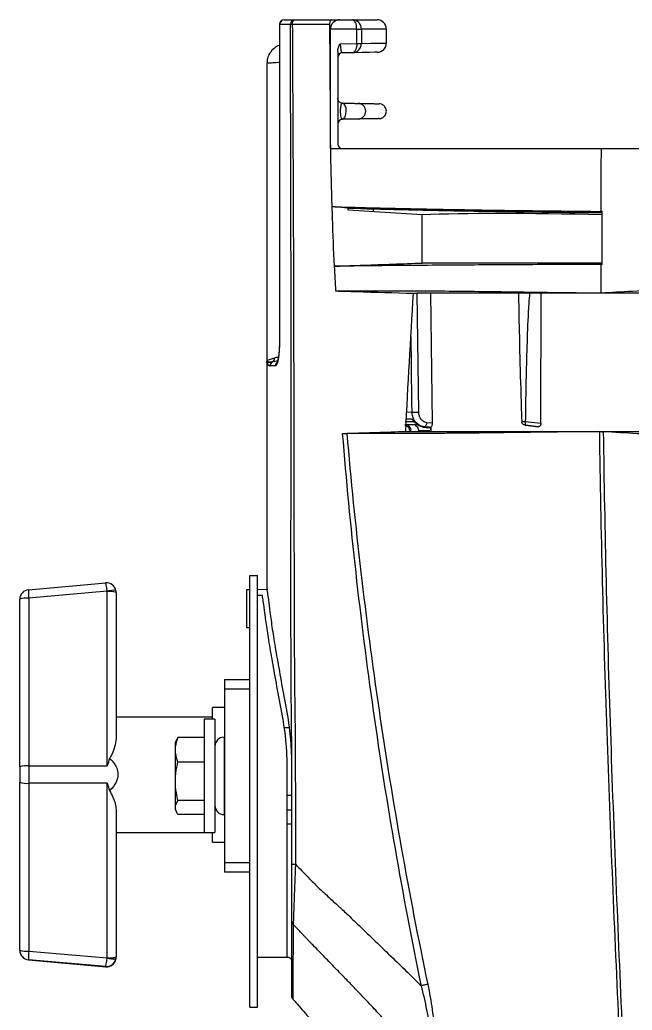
# Model space of a CAD drawing. Extents: x 9.3 to 87, y 1.1 to 68.8.
# Drawn here: x 32.32 to 36.29, y 6.65 to 13.08 of the extents above; entities that cross this region are included whole.
import ezdxf

# ---------------------------------------------------------------- set-up
doc = ezdxf.new("R2010")
doc.units = 0
doc.header["$MEASUREMENT"] = 0
doc.layers.add('OBJECT', color=7, linetype='CONTINUOUS')

msp = doc.modelspace()

# ---------------------------------------------------------------- linework, layer by layer
at = {"layer": 'OBJECT'}
for p, q in [((34.0049, 13.0515), (34.0039, 13.0395)), ((34.0049, 13.0515), (34.0051, 13.049)), ((34.1045, 13.079), (34.3445, 13.079)), ((34.3445, 13.079), (34.3943, 13.079)), ((34.3943, 13.079), (34.4773, 13.079)), ((34.4773, 13.079), (34.6375, 13.079)), ((34.0038, 13.037), (34.0037, 10.989)), ((34.0041, 13.037), (34.0038, 13.037)), ((34.0039, 13.0395), (34.0041, 13.037)), ((34.3343, 12.243), (34.3343, 13.0194)), ((34.3343, 12.243), (34.3343, 13.019)), ((34.5055, 13.019), (34.3343, 13.019)), ((34.5055, 12.9256), (34.5055, 13.019)), ((34.5055, 13.019), (34.5361, 13.019)), ((34.5361, 13.019), (34.5361, 12.9256)), ((34.6975, 13.019), (34.5361, 13.019)), ((34.6975, 12.9284), (34.6975, 13.019)), ((34.3984, 12.9238), (34.5055, 12.9256)), ((34.5055, 12.9256), (34.5361, 12.9256)), ((34.3825, 12.8728), (34.3825, 12.273)), ((34.4784, 12.8656), (34.412, 12.8645)), ((33.9225, 12.7965), (33.9225, 10.8655)), ((36.0904, 12.243), (36.4106, 12.243)), ((34.9306, 11.813), (34.4494, 11.8438)), ((34.6125, 11.8524), (34.6125, 11.8333)), ((34.3466, 11.7923), (34.3466, 11.7937)), ((34.9306, 11.501), (34.9306, 11.813)), ((34.3598, 11.4801), (34.3581, 11.48)), ((36.0985, 11.501), (34.9306, 11.501)), ((36.0985, 11.4916), (36.0883, 11.492)), ((34.8948, 11.3044), (34.9057, 10.534)), ((34.9832, 11.3072), (34.9948, 10.4633)), ((35.5541, 11.3044), (35.5601, 11.039)), ((35.7006, 10.4613), (35.7015, 11.3072)), ((34.8279, 10.4898), (34.8583, 10.4892)), ((34.8305, 10.5348), (34.8647, 10.534)), ((34.8206, 10.4731), (34.8854, 10.4731)), ((34.826, 10.4538), (34.8649, 10.4538)), ((34.8649, 10.4538), (34.906, 10.4538)), ((34.9052, 10.4138), (34.9795, 10.4138)), ((34.9334, 10.4359), (34.9776, 10.4318)), ((34.9335, 10.4359), (34.9334, 10.4359)), ((34.9335, 10.4359), (34.9777, 10.4318)), ((34.9842, 10.4339), (34.9436, 10.4379)), ((34.9605, 10.4667), (34.9948, 10.4633)), ((34.9777, 10.4318), (34.9776, 10.4318)), ((34.9783, 10.4317), (34.9777, 10.4318)), ((35.5754, 10.4728), (35.5754, 10.4713)), ((35.598, 10.4497), (35.6799, 10.4391)), ((35.6008, 10.4494), (35.6005, 10.4494)), ((35.6005, 10.4494), (35.6815, 10.439)), ((35.6844, 10.439), (35.6008, 10.4494)), ((35.6013, 10.472), (35.6013, 10.4737)), ((35.6013, 10.4737), (35.7006, 10.4613)), ((35.6815, 10.439), (35.68, 10.4393)), ((33.8125, 6.673), (33.8125, 9.473)), ((33.8125, 9.473), (33.8605, 9.473)), ((33.8605, 6.673), (33.8605, 9.473)), ((32.3766, 9.3813), (32.8766, 9.4252)), ((33.9276, 9.3824), (33.8605, 9.3812)), ((32.3195, 8.2311), (32.3195, 9.319)), ((32.8855, 9.371), (32.3777, 9.3264)), ((32.3777, 9.3264), (32.3777, 8.2385)), ((32.8857, 8.2387), (32.8857, 9.3695)), ((32.9445, 9.363), (32.9445, 8.4181)), ((33.8125, 9.3803), (33.7905, 9.38)), ((33.7905, 9.38), (33.7905, 9.136)), ((33.8932, 9.3446), (33.8605, 9.3447)), ((33.7905, 9.136), (33.8125, 9.1356)), ((33.6475, 8.798), (33.8125, 8.798)), ((33.6475, 8.798), (33.6475, 8.7355)), ((33.8125, 8.7355), (33.6475, 8.7355)), ((33.6475, 8.7355), (33.6475, 7.6105)), ((33.6475, 8.6177), (33.5695, 8.6177)), ((33.5695, 8.5405), (33.5695, 8.6177)), ((33.5695, 8.5552), (32.9445, 8.5552)), ((33.5855, 8.5405), (33.5155, 8.5405)), ((33.5155, 8.5405), (33.5155, 7.8055)), ((33.5855, 8.5405), (33.5855, 7.8055)), ((34.0668, 8.4845), (34.034, 8.4851)), ((33.3451, 8.4223), (33.3381, 8.4069)), ((33.5155, 8.4223), (33.3451, 8.4223)), ((33.6475, 8.4242), (33.6445, 8.4242)), ((33.6445, 8.4242), (33.6445, 7.9217)), ((33.3367, 8.4075), (33.3275, 8.3879)), ((33.3275, 8.3879), (33.3275, 7.958)), ((32.3195, 8.2311), (32.3195, 8.1323)), ((32.3777, 8.2385), (32.8857, 8.2387)), ((33.5155, 8.2624), (33.3451, 8.2624)), ((32.3195, 7.043), (32.3195, 8.1323)), ((32.8857, 8.1257), (32.3777, 8.1255)), ((32.3777, 8.1255), (32.3777, 7.0362)), ((32.8857, 6.9935), (32.8857, 8.1257)), ((34.0541, 8.048), (34.0825, 8.048)), ((33.5155, 8.0131), (33.3451, 8.0131)), ((32.9445, 7.9454), (32.9445, 6.9994)), ((33.3275, 7.958), (33.3367, 7.9384)), ((33.5155, 7.9237), (33.3451, 7.9237)), ((33.6445, 7.9217), (33.6475, 7.9217)), ((34.0541, 7.9525), (34.0828, 7.953)), ((34.0541, 7.8612), (34.0855, 7.8617)), ((32.9445, 7.8052), (33.5695, 7.8052)), ((33.5155, 7.8055), (33.5855, 7.8055)), ((33.5695, 7.7427), (33.5695, 7.8052)), ((33.5695, 7.7427), (33.6475, 7.7427)), ((33.6475, 7.6105), (33.8125, 7.6105)), ((33.6475, 7.6105), (33.6475, 7.548)), ((33.8125, 7.548), (33.6475, 7.548)), ((32.3195, 7.0414), (32.3195, 7.043)), ((32.3777, 7.0362), (32.8855, 6.992)), ((32.8766, 6.9371), (32.3766, 6.9807)), ((32.3766, 6.9807), (32.3766, 6.9791)), ((32.3766, 6.9791), (32.8766, 6.9352)), ((32.9445, 6.9994), (32.9445, 6.9974)), ((33.8605, 6.998), (34.0538, 6.998)), ((32.8766, 6.9352), (32.8766, 6.9371)), ((33.8125, 6.673), (33.8605, 6.673))]:
    msp.add_line(p, q, dxfattribs=at)
at = {"layer": 'OBJECT', "flags": 128}
for points in [[(34.0875, 13.0493), (34.0878, 13.0551), (34.0888, 13.0607), (34.0904, 13.0658), (34.0925, 13.0703), (34.0951, 13.074), (34.098, 13.0767), (34.1012, 13.0784), (34.1045, 13.079)], [(34.329, 13.0486), (34.2796, 13.0487), (34.0875, 13.0493)], [(34.5055, 13.019), (34.5049, 13.0307), (34.5033, 13.0419), (34.5007, 13.0523), (34.4972, 13.0614), (34.493, 13.0688), (34.4881, 13.0744), (34.4828, 13.0778), (34.4773, 13.079)], [(34.5055, 12.9256), (34.5051, 12.914), (34.5037, 12.9028), (34.5012, 12.8924), (34.4979, 12.8834), (34.4937, 12.8759), (34.489, 12.8703), (34.4838, 12.8669), (34.4784, 12.8656)], [(34.5361, 12.9256), (34.5997, 12.9267), (34.6476, 12.9276), (34.6795, 12.9281), (34.6955, 12.9284), (34.6975, 12.9284)], [(34.6386, 12.8684), (34.6366, 12.8684), (34.6207, 12.8681), (34.589, 12.8676), (34.5415, 12.8667), (34.4784, 12.8656)], [(34.4114, 12.5385), (34.4207, 12.5345), (34.4284, 12.5234), (34.4336, 12.5069), (34.4353, 12.4873), (34.4335, 12.4675), (34.4283, 12.4504), (34.4205, 12.4385), (34.4113, 12.4335)], [(34.449, 11.8571), (34.4469, 11.8573), (34.3441, 11.8667)], [(34.0041, 10.989), (34.0038, 10.989), (34.0038, 10.989)], [(34.8647, 10.534), (34.8639, 10.5939), (34.8605, 10.8336), (34.8579, 11.0227)], [(34.8177, 10.4538), (34.8184, 10.4536), (34.819, 10.453), (34.8196, 10.452), (34.8201, 10.4506), (34.8206, 10.4489), (34.8208, 10.4471), (34.821, 10.445), (34.821, 10.443)], [(34.8557, 10.4138), (34.8559, 10.4137), (34.8557, 10.4135), (34.8553, 10.4134), (34.8545, 10.4133), (34.8535, 10.4132), (34.8523, 10.4131), (34.8508, 10.413), (34.8492, 10.413)], [(34.8826, 10.4662), (34.8829, 10.4661), (34.8834, 10.4661)], [(34.9605, 10.4667), (34.9597, 10.461), (34.9584, 10.4555), (34.9566, 10.4505), (34.9545, 10.4461), (34.952, 10.4426), (34.9493, 10.4399), (34.9464, 10.4384), (34.9436, 10.4379)], [(34.9842, 10.4343), (34.985, 10.4233), (34.9862, 10.4079)], [(34.9853, 10.4353), (34.9868, 10.4154), (34.9873, 10.4079)], [(34.4139, 10.3951), (34.431, 10.3956), (34.4459, 10.3961)]]:
    msp.add_lwpolyline(points, dxfattribs=at)
at = {"layer": 'OBJECT'}
for centre, radius, start, end in [((34.0348, 13.049), 0.03, 90, 175.22153), ((34.035, 13.0491), 0.0298, 90.29875, 180.29704), ((34.1048, 13.0492), 0.0297, 90.55643, 180.54658), ((34.0889, 12.7605), 0.2888, 90.27581, 92.74231), ((34.4767, 13.0196), 0.0594, 359.42173, 89.41031), ((34.6375, 13.019), 0.06, 0, 90), ((34.0338, 13.037), 0.03, 175.25123, 180.00132), ((34.2743, 13.019), 0.06, 0, 0.3796), ((34.4767, 12.925), 0.0594, 271.5764, 0.61194), ((34.6375, 12.9284), 0.06, 271, 1.07594), ((34.4125, 12.8345), 0.03, 91, 180), ((34.5132, 12.486), 0.0507, 271.7308, 88.20289), ((34.4125, 12.4036), 0.03, 92.30248, 179.97075), ((34.4125, 12.4035), 0.03, 91.00001, 179.99987), ((34.4125, 12.273), 0.03, 180, 270), ((33.9431, 10.8854), 0.0297, 300.72681, 0.83539), ((33.9734, 10.834), 0.03, 120.2764, 179.9938), ((34.0085, 10.834), 0.0301, 129.60802, 180.01235), ((34.8852, 10.9851), 0.4516, 267.39951, 272.60049), ((34.9786, 10.4417), 0.01, 264.7143, 268.60644), ((32.382, 9.319), 0.0625, 94.99954, 179.9995), ((32.364, 9.2012), 0.1259, 83.79184, 110.70262), ((32.5946, 9.3582), 0.2192, 173.94515, 188.32585), ((32.9237, 9.2596), 0.1177, 80.4838, 108.93313), ((32.9009, 9.2379), 0.1324, 70.7766, 96.6029), ((33.6455, 8.3642), 0.06, 91, 180), ((32.364, 8.1133), 0.1259, 83.7918, 110.70272), ((32.364, 8.2622), 0.1373, 251.09808, 275.71146), ((33.6455, 7.9817), 0.06, 180, 269), ((32.364, 7.1729), 0.1373, 251.09818, 275.71135), ((32.382, 7.043), 0.0625, 180.0005, 265.00039), ((32.382, 7.0414), 0.0625, 180.0005, 265.00039), ((32.6009, 7.0041), 0.2256, 171.80485, 185.9516), ((32.9259, 7.1135), 0.128, 251.63483, 277.78305), ((32.9009, 7.1373), 0.1446, 263.94381, 287.53864), ((34.1138, 6.7399), 0.03, 179.99967, 190.04613)]:
    msp.add_arc(centre, radius, start, end, dxfattribs=at)
for centre, major_axis, ratio, start_param, end_param in [((34.3943, 13.019), (0.0424, 0.0424), 0.999956, 0.785387, 2.349558), ((34.4125, 12.9245), (0.0006, 0.06), 0.234538, 1.585488, 3.148091), ((38.1725, 11.5002), (3.68, -0.2402), 0.058259, 2.173321, 2.652465), ((38.1691, 10.122), (3.6146, -0.2985), 0.028889, 2.657189, 2.681949), ((38.1538, 10.1234), (3.6347, -0.3002), 0.028889, 2.65589, 2.656559), ((38.1743, 10.1215), (3.5736, -0.2951), 0.028889, 2.67637, 2.68043), ((38.1649, 10.124), (3.6002, -0.218), 0.063145, 2.334722, 2.33584), ((32.882, 9.3629), (0.0427, 0.0457), 0.999311, 5.671058, 7.122997), ((32.882, 9.3629), (-0.0054, 0.0623), 0.06761, 4.836701, 6.28864), ((32.8782, 9.3695), (0.00723, 0.00201), 0.999262, 6.011837, 6.217961), ((32.882, 9.363), (0.0607, 0.0147), 0.9999, 6.045196, 6.25132), ((32.382, 8.1793), (0, 0.5), 0.008776, 1.452198, 1.678535), ((32.882, 6.9994), (0.0055, 0.0623), 0.06666, 3.147047, 4.598987), ((32.882, 6.9994), (0.0465, 0.0418), 0.999308, 3.894099, 5.346038), ((32.882, 6.9975), (-0.0427, 0.0457), 0.999311, 2.301781, 3.75372), ((32.8782, 6.9935), (0.00209, 0.00721), 0.999287, 4.78844, 4.994564), ((32.882, 6.9994), (0.0201, 0.0592), 0.999925, 4.834488, 5.040612), ((32.882, 6.9974), (0.0607, -0.0147), 0.9999, 0.031866, 0.237989)]:
    msp.add_ellipse(centre, major_axis=major_axis, ratio=ratio, start_param=start_param, end_param=end_param, dxfattribs=at)
for points in [[(34.0051, 13.049), (34.0048, 13.045), (34.0045, 13.041), (34.0041, 13.037)], [(34.0751, 13.049), (34.0482, 13.049), (34.0249, 13.049), (34.0051, 13.049)], [(34.0348, 13.079), (34.0545, 13.079), (34.0778, 13.079), (34.1045, 13.079)], [(34.329, 13.0486), (34.3309, 12.78), (34.3326, 12.5115), (34.3343, 12.243)], [(34.0041, 13.037), (34.0041, 12.3543), (34.0045, 11.6717), (34.0041, 10.989)], [(34.3343, 12.243), (34.3368, 12.0931), (34.3411, 11.9434), (34.3466, 11.7937)], [(36.0904, 12.243), (36.0895, 12.1073), (36.0889, 11.9716), (36.0885, 11.8359)], [(34.3441, 11.8667), (34.3449, 11.8423), (34.3457, 11.818), (34.3466, 11.7937)], [(34.4494, 11.8438), (34.4493, 11.8482), (34.4491, 11.8527), (34.449, 11.8571)], [(36.0885, 11.8359), (36.0919, 11.8362), (36.0952, 11.8365), (36.0985, 11.8368)], [(36.0985, 11.4916), (36.0985, 11.6067), (36.0985, 11.7218), (36.0985, 11.8368)], [(34.3466, 11.7923), (34.3499, 11.6882), (34.3537, 11.5841), (34.3581, 11.48)], [(34.3598, 11.4801), (34.3623, 11.4266), (34.365, 11.3732), (34.3678, 11.3198)], [(36.0883, 11.492), (36.0884, 11.4304), (36.0886, 11.3689), (36.0888, 11.3073)], [(34.3678, 11.3198), (34.4122, 11.3184), (34.4565, 11.317), (34.5009, 11.3157)], [(34.5009, 11.3157), (34.6251, 11.3119), (34.7494, 11.3081), (34.8737, 11.3044)], [(34.8234, 10.4081), (34.8383, 10.707), (34.8551, 11.0058), (34.8737, 11.3044)], [(34.8737, 11.3044), (34.8814, 11.3044), (34.8893, 11.3044), (34.8972, 11.3044)], [(33.9946, 10.864), (33.9803, 10.864), (33.9682, 10.8623), (33.9582, 10.8599)], [(33.9784, 10.834), (33.9639, 10.834), (33.9522, 10.834), (33.9433, 10.834)], [(34.4139, 10.3951), (34.425, 10.3954), (34.4345, 10.3956), (34.4411, 10.3956)], [(34.4459, 10.3961), (34.5718, 10.4003), (34.6976, 10.4043), (34.8234, 10.4081)], [(34.8234, 10.4081), (34.8396, 10.408), (34.8562, 10.408), (34.8732, 10.4079)], [(36.5445, 10.3812), (36.398, 10.3893), (36.2515, 10.3976), (36.1049, 10.4063)], [(34.0838, 7.2266), (34.0838, 7.2201), (34.0873, 7.2137), (34.0933, 7.2093)]]:
    msp.add_open_spline(points, degree=3, dxfattribs=at)
for points, knots in [([(34.0838, 7.5998), (34.0838, 7.7134), (34.0839, 7.8269), (34.0839, 7.9972), (34.0839, 8.0539), (34.0838, 8.1675), (34.0839, 8.2242), (34.0837, 8.3945), (34.0823, 8.508), (34.0802, 8.7351), (34.0796, 8.8486), (34.0788, 9.0757), (34.0788, 9.1892), (34.0788, 9.4163), (34.0788, 9.5298), (34.0789, 9.8704), (34.079, 10.0974), (34.0792, 10.5515), (34.0793, 10.7786), (34.0793, 11.2327), (34.0791, 11.4598), (34.0784, 11.9138), (34.0778, 12.1409), (34.0764, 12.5949), (34.0758, 12.8219), (34.0751, 13.049)], [0, 0, 0, 0, 0.0625, 0.0625, 0.09375, 0.09375, 0.125, 0.125, 0.1875, 0.1875, 0.25, 0.25, 0.3125, 0.3125, 0.375, 0.375, 0.5, 0.5, 0.625, 0.625, 0.75, 0.75, 0.875, 0.875, 1, 1, 1, 1]), ([(34.0875, 13.0493), (34.0887, 12.8223), (34.0898, 12.5952), (34.0921, 12.1412), (34.0931, 11.9141), (34.0948, 11.46), (34.0954, 11.233), (34.0964, 10.7788), (34.0968, 10.5517), (34.0975, 10.0976), (34.0979, 9.8705), (34.0985, 9.5299), (34.0988, 9.4164), (34.0993, 9.1893), (34.0995, 9.0758), (34.101, 8.8487), (34.102, 8.7352), (34.1048, 8.5081), (34.1063, 8.3946), (34.107, 8.1675), (34.1071, 8.054), (34.1075, 7.8269), (34.1077, 7.7134), (34.1078, 7.5999)], [0, 0, 0, 0, 0.125, 0.125, 0.25, 0.25, 0.375, 0.375, 0.5, 0.5, 0.625, 0.625, 0.6875, 0.6875, 0.75, 0.75, 0.8125, 0.8125, 0.875, 0.875, 0.9375, 0.9375, 1, 1, 1, 1]), ([(34.3445, 13.079), (34.3424, 13.079), (34.3404, 13.0782), (34.3366, 13.0751), (34.3349, 13.0729), (34.3306, 13.0644), (34.329, 13.0565), (34.329, 13.0486)], [0, 0, 0, 0, 0.25, 0.25, 0.5, 0.5, 1, 1, 1, 1]), ([(34.3825, 12.8728), (34.3825, 12.882), (34.3841, 12.891), (34.3898, 12.9083), (34.3938, 12.9163), (34.3984, 12.9238)], [0, 0, 0, 0, 0.5, 0.5, 1, 1, 1, 1]), ([(34.0041, 12.9129), (34.0007, 12.9118), (33.9848, 12.9066), (33.9615, 12.8893), (33.9389, 12.8612), (33.9249, 12.8297), (33.9237, 12.8074), (33.9232, 12.7966)], [0, 0, 0, 0, 0.072194, 0.331122, 0.558392, 0.787018, 1, 1, 1, 1]), ([(34.0041, 12.8022), (33.9886, 12.8011), (33.9544, 12.7987), (33.9274, 12.7967), (33.9251, 12.7966), (33.924, 12.7965)], [0, 0, 0, 0, 0.309486, 0.684125, 1, 1, 1, 1]), ([(34.4119, 12.5384), (34.4042, 12.5386), (34.3965, 12.5419), (34.3857, 12.553), (34.3825, 12.5607), (34.3825, 12.5684)], [0, 0, 0, 0, 0.5, 0.5, 1, 1, 1, 1]), ([(34.4119, 12.5384), (34.4103, 12.5384), (34.4088, 12.5374), (34.4058, 12.5332), (34.4044, 12.53), (34.4024, 12.5235), (34.4018, 12.5211), (34.4007, 12.5156), (34.4002, 12.5126), (34.3994, 12.5061), (34.3991, 12.5025), (34.3986, 12.4952), (34.3985, 12.4914), (34.3984, 12.4836), (34.3985, 12.4797), (34.3989, 12.4723), (34.3992, 12.4686), (34.4003, 12.4585), (34.4013, 12.4526), (34.405, 12.4388), (34.4082, 12.4341), (34.4113, 12.4335)], [0, 0, 0, 0, 0.125, 0.125, 0.25, 0.25, 0.3125, 0.3125, 0.375, 0.375, 0.4375, 0.4375, 0.5, 0.5, 0.5625, 0.5625, 0.625, 0.625, 0.75, 0.75, 1, 1, 1, 1]), ([(34.4114, 12.5385), (34.4141, 12.5384), (34.4193, 12.5383), (34.427, 12.5382), (34.4344, 12.5381), (34.4415, 12.5379), (34.4484, 12.5378), (34.455, 12.5377), (34.4613, 12.5376), (34.4675, 12.5375), (34.4733, 12.5374), (34.4808, 12.5372), (34.4893, 12.5371), (34.4981, 12.5369), (34.5053, 12.5368), (34.511, 12.5367), (34.5136, 12.5367), (34.5148, 12.5366)], [0, 0, 0, 0, 0.050185, 0.100023, 0.149614, 0.199062, 0.248473, 0.29795, 0.347598, 0.397519, 0.447817, 0.498589, 0.600283, 0.700421, 0.799846, 0.89942, 1, 1, 1, 1]), ([(34.5148, 12.5366), (34.5187, 12.5366), (34.5264, 12.5364), (34.5374, 12.5363), (34.5475, 12.5361), (34.557, 12.5359), (34.5657, 12.5358), (34.5798, 12.5355), (34.5975, 12.5352), (34.6139, 12.5349), (34.6251, 12.5347), (34.6327, 12.5346), (34.639, 12.5345), (34.6439, 12.5344), (34.6473, 12.5343), (34.6496, 12.5343), (34.6499, 12.5343), (34.65, 12.5343)], [0, 0, 0, 0, 0.045157, 0.088912, 0.131266, 0.172222, 0.211781, 0.249947, 0.374926, 0.499933, 0.571396, 0.64283, 0.714247, 0.78566, 0.857081, 0.928524, 1, 1, 1, 1]), ([(34.65, 12.4376), (34.654, 12.438), (34.6631, 12.4388), (34.6775, 12.4455), (34.6885, 12.4564), (34.6949, 12.4689), (34.6977, 12.4801), (34.6976, 12.492), (34.6947, 12.5036), (34.6892, 12.5138), (34.68, 12.5242), (34.6666, 12.5325), (34.6551, 12.5337), (34.65, 12.5343)], [0, 0, 0, 0, 0.080493, 0.183, 0.310454, 0.383342, 0.460575, 0.540176, 0.619772, 0.696994, 0.769872, 0.89735, 1, 1, 1, 1]), ([(34.4113, 12.4335), (34.4113, 12.4335), (34.4113, 12.4335), (34.4113, 12.4335), (34.4115, 12.4335), (34.4118, 12.4335), (34.412, 12.4335), (34.412, 12.4335), (34.412, 12.4335), (34.412, 12.4335)], [-0.00000006, -0.00000006, -0.00000006, -0.00000006, 0, 0, 0, 0.00008830403, 0.00008830403, 0.00008830403, 0.00008836403, 0.00008836403, 0.00008836403, 0.00008836403]), ([(34.5148, 12.4353), (34.5142, 12.4353), (34.513, 12.4352), (34.5107, 12.4352), (34.508, 12.4351), (34.5049, 12.4351), (34.5015, 12.435), (34.4976, 12.435), (34.4934, 12.4349), (34.4887, 12.4348), (34.4837, 12.4347), (34.4766, 12.4346), (34.4672, 12.4344), (34.4549, 12.4342), (34.4415, 12.434), (34.4273, 12.4337), (34.4171, 12.4336), (34.412, 12.4335)], [0, 0, 0, 0, 0.051065, 0.101782, 0.15226, 0.202611, 0.252946, 0.303378, 0.354018, 0.404976, 0.456361, 0.508278, 0.608033, 0.7063, 0.803854, 0.90149, 1, 1, 1, 1]), ([(34.65, 12.4376), (34.65, 12.4376), (34.6499, 12.4376), (34.6492, 12.4376), (34.6482, 12.4376), (34.6467, 12.4376), (34.6449, 12.4375), (34.6427, 12.4375), (34.6401, 12.4375), (34.637, 12.4374), (34.6336, 12.4373), (34.6298, 12.4373), (34.6256, 12.4372), (34.6209, 12.4371), (34.6122, 12.437), (34.5975, 12.4367), (34.5748, 12.4363), (34.5473, 12.4358), (34.526, 12.4355), (34.5148, 12.4353)], [0, 0, 0, 0, 0.038484, 0.076959, 0.115425, 0.153885, 0.19234, 0.230793, 0.269246, 0.307701, 0.346159, 0.384623, 0.423094, 0.461574, 0.500066, 0.625046, 0.750054, 0.868724, 1, 1, 1, 1]), ([(34.3343, 12.243), (34.4462, 12.243), (34.5677, 12.243), (34.7643, 12.243), (34.832, 12.243), (34.9717, 12.243), (35.0436, 12.243), (35.1548, 12.243), (35.1923, 12.243), (35.2683, 12.243), (35.3067, 12.243), (35.4232, 12.243), (35.5026, 12.243), (35.7458, 12.243), (35.9147, 12.243), (36.0904, 12.243)], [0, 0, 0, 0, 0.25, 0.25, 0.375, 0.375, 0.5, 0.5, 0.5625, 0.5625, 0.625, 0.625, 0.75, 0.75, 1, 1, 1, 1]), ([(34.3441, 11.8667), (34.3994, 11.865), (34.4572, 11.8634), (34.5776, 11.8601), (34.6402, 11.8586), (34.8347, 11.854), (34.9735, 11.8512), (35.2672, 11.846), (35.422, 11.8436), (35.6647, 11.8404), (35.7474, 11.8394), (35.9156, 11.8376), (36.0013, 11.8367), (36.0885, 11.8359)], [0, 0, 0, 0, 0.125, 0.125, 0.25, 0.25, 0.5, 0.5, 0.75, 0.75, 0.875, 0.875, 1, 1, 1, 1]), ([(34.449, 11.8571), (34.5557, 11.8539), (34.6711, 11.8507), (34.9181, 11.8448), (35.0497, 11.8421), (35.327, 11.837), (35.4729, 11.8347), (35.701, 11.8317), (35.7786, 11.8307), (35.9364, 11.8289), (36.0168, 11.8281), (36.0985, 11.8274)], [0, 0, 0, 0, 0.25, 0.25, 0.5, 0.5, 0.75, 0.75, 0.875, 0.875, 1, 1, 1, 1]), ([(34.3581, 11.48), (34.3634, 11.4802), (34.3687, 11.4804), (34.374, 11.4806), (34.4324, 11.4827), (34.4908, 11.4848), (34.5492, 11.487), (34.6128, 11.4893), (34.6764, 11.4916), (34.7399, 11.4939), (34.8035, 11.4963), (34.8671, 11.4986), (34.9306, 11.501)], [0.01296288, 0.01296288, 0.01296288, 0.01296288, 0.01336678, 0.01336678, 0.01336678, 0.01782238, 0.01782238, 0.01782238, 0.02267014, 0.02267014, 0.02267014, 0.0275179, 0.0275179, 0.0275179, 0.0275179]), ([(36.0883, 11.492), (36.0017, 11.4917), (35.9166, 11.4913), (35.7496, 11.4906), (35.6677, 11.4902), (35.507, 11.4894), (35.4286, 11.489), (35.2754, 11.488), (35.2005, 11.4875), (35.0549, 11.4865), (34.9843, 11.486), (34.8472, 11.4849), (34.7808, 11.4843), (34.5882, 11.4826), (34.469, 11.4814), (34.3598, 11.4801)], [0, 0, 0, 0, 0.125, 0.125, 0.25, 0.25, 0.375, 0.375, 0.5, 0.5, 0.625, 0.625, 0.75, 0.75, 1, 1, 1, 1]), ([(34.3678, 11.3198), (34.4764, 11.3207), (34.5946, 11.3213), (34.7858, 11.3213), (34.852, 11.3211), (34.9887, 11.3203), (35.0592, 11.3198), (35.2043, 11.3183), (35.2788, 11.3174), (35.4316, 11.3154), (35.51, 11.3143), (35.7498, 11.3109), (35.916, 11.3087), (36.0888, 11.3073)], [0, 0, 0, 0, 0.25, 0.25, 0.375, 0.375, 0.5, 0.5, 0.625, 0.625, 0.75, 0.75, 1, 1, 1, 1]), ([(36.0888, 11.3073), (36.1573, 11.3114), (36.2259, 11.3154), (36.2944, 11.3193), (36.3825, 11.3243), (36.4706, 11.3293), (36.5587, 11.3342)], [0, 0, 0, 0, 0.01018856, 0.01018856, 0.01018856, 0.02327874, 0.02327874, 0.02327874, 0.02327874]), ([(36.7365, 11.3044), (36.642, 11.3044), (36.5491, 11.3044), (36.4124, 11.3044), (36.3672, 11.3044), (36.2777, 11.3044), (36.2334, 11.3044), (36.1023, 11.3044), (36.0172, 11.3044), (35.893, 11.3044), (35.8521, 11.3044), (35.7716, 11.3044), (35.7318, 11.3044), (35.6148, 11.3044), (35.5396, 11.3044), (35.4309, 11.3044), (35.3954, 11.3044), (35.3258, 11.3044), (35.2916, 11.3044), (35.1249, 11.3044), (35.0045, 11.3044), (34.8972, 11.3044)], [0, 0, 0, 0, 0.125, 0.125, 0.1875, 0.1875, 0.25, 0.25, 0.375, 0.375, 0.4375, 0.4375, 0.5, 0.5, 0.625, 0.625, 0.6875, 0.6875, 0.75, 0.75, 1, 1, 1, 1]), ([(35.6013, 10.4737), (35.6017, 10.5039), (35.6031, 10.6092), (35.6064, 10.7896), (35.6129, 11.0151), (35.6191, 11.1869), (35.6269, 11.2831), (35.6286, 11.3044)], [0, 0, 0, 0, 0.1088429, 0.3801773, 0.651516, 0.9228817, 1, 1, 1, 1]), ([(34.0041, 10.989), (34.0041, 10.9773), (34.0039, 10.966), (34.0032, 10.9493), (34.0029, 10.9438), (34.0022, 10.9332), (34.0019, 10.9281), (34.0006, 10.9132), (33.9996, 10.9039), (33.9974, 10.8872), (33.9962, 10.8797), (33.9937, 10.8664), (33.9923, 10.8606), (33.9896, 10.8508), (33.9882, 10.8468), (33.9854, 10.8403), (33.984, 10.838), (33.9812, 10.8348), (33.9798, 10.834), (33.9784, 10.834)], [0, 0, 0, 0, 0.125, 0.125, 0.1875, 0.1875, 0.25, 0.25, 0.375, 0.375, 0.5, 0.5, 0.625, 0.625, 0.75, 0.75, 0.875, 0.875, 1, 1, 1, 1]), ([(35.5607, 11.0387), (35.5607, 11.0289), (35.5615, 10.9112), (35.568, 10.7225), (35.5733, 10.5437), (35.5754, 10.4728)], [0, 0, 0, 0, 0.052177, 0.624298, 1, 1, 1, 1]), ([(34.0036, 10.9839), (34.0036, 10.9775), (34.0036, 10.9584), (34.0017, 10.9281), (33.9984, 10.8967), (33.9943, 10.8722), (33.9899, 10.857), (33.989, 10.8554), (33.9887, 10.8548)], [0, 0, 0, 0, 0.0914298, 0.2723221, 0.4578787, 0.6543777, 0.8629892, 1, 1, 1, 1]), ([(33.9433, 10.834), (33.9416, 10.8342), (33.9341, 10.835), (33.9259, 10.8451), (33.9213, 10.8632), (33.9225, 10.8598), (33.9226, 10.8596)], [0, 0, 0, 0, 0.131335, 0.551314, 0.971316, 1, 1, 1, 1]), ([(33.9225, 10.8655), (33.9225, 10.8653), (33.9226, 10.8645), (33.9224, 10.8636), (33.9223, 10.8629)], [0, 0, 0, 0, 0.195956, 1, 1, 1, 1]), ([(33.9582, 10.8599), (33.9558, 10.8594), (33.9435, 10.8569), (33.9277, 10.8578), (33.9223, 10.8631), (33.9224, 10.8629), (33.9224, 10.8629)], [0, 0, 0, 0, 0.103459, 0.535457, 0.988226, 1, 1, 1, 1]), ([(33.9224, 10.8629), (33.9224, 10.8629), (33.9224, 10.8629), (33.9245, 10.8599), (33.9326, 10.8561), (33.9472, 10.8583), (33.9489, 10.8586)], [0, 0, 0, 0, 0.029899, 0.204716, 0.904422, 1, 1, 1, 1]), ([(33.9226, 10.8655), (33.9226, 10.8655), (33.9225, 10.8655), (33.928, 10.8716), (33.9457, 10.8769), (33.9663, 10.8837), (33.9727, 10.8858)], [0, 0, 0, 0, 0.03291, 0.343515, 0.794031, 1, 1, 1, 1]), ([(33.9727, 10.8858), (33.9799, 10.8884), (33.9875, 10.8911), (33.9973, 10.8918), (33.9977, 10.8919)], [0, 0, 0, 0, 0.95992, 1, 1, 1, 1]), ([(33.9223, 10.8596), (33.9223, 10.8175), (33.9223, 10.6885), (33.9222, 10.4735), (33.9222, 10.2154), (33.9222, 9.9587), (33.922, 9.7013), (33.9226, 9.5088), (33.9226, 9.4017), (33.9226, 9.3813)], [0, 0, 0, 0, 0.085501, 0.261759, 0.436232, 0.609293, 0.78276, 0.95858, 1, 1, 1, 1]), ([(33.9226, 10.8596), (33.9231, 10.8578), (33.9242, 10.854), (33.9328, 10.835), (33.9408, 10.8342), (33.9433, 10.834)], [0, 0, 0, 0, 0.390963, 0.810988, 1, 1, 1, 1]), ([(34.8583, 10.4892), (34.8585, 10.4892), (34.8594, 10.4891), (34.8615, 10.4879), (34.8663, 10.4838), (34.8737, 10.4759), (34.8802, 10.4694), (34.8834, 10.4661)], [0, 0, 0, 0, 0.04024, 0.143407, 0.274469, 0.636428, 1, 1, 1, 1]), ([(34.9436, 10.4379), (34.9348, 10.4397), (34.9163, 10.4434), (34.8919, 10.4616), (34.8736, 10.4881), (34.8658, 10.514), (34.8649, 10.5296), (34.8647, 10.534)], [0, 0, 0, 0, 0.210226, 0.442825, 0.67546, 0.908111, 1, 1, 1, 1]), ([(34.9057, 10.534), (34.9065, 10.5261), (34.908, 10.5105), (34.9189, 10.4899), (34.9347, 10.4747), (34.9497, 10.4682), (34.9585, 10.467), (34.9605, 10.4667)], [0, 0, 0, 0, 0.232727, 0.465451, 0.698207, 0.930955, 1, 1, 1, 1]), ([(34.8177, 10.4538), (34.8221, 10.4534), (34.8308, 10.4525), (34.8423, 10.4455), (34.8509, 10.4352), (34.8552, 10.424), (34.8556, 10.4166), (34.8557, 10.4138)], [0, 0, 0, 0, 0.2163323, 0.4327949, 0.6499585, 0.8664846, 1, 1, 1, 1]), ([(34.8492, 10.413), (34.8489, 10.4163), (34.8484, 10.4231), (34.8436, 10.4321), (34.8364, 10.4389), (34.8284, 10.4425), (34.8231, 10.4428), (34.821, 10.443)], [0, 0, 0, 0, 0.213521, 0.426937, 0.642927, 0.861438, 1, 1, 1, 1]), ([(34.8649, 10.4538), (34.8685, 10.4536), (34.8765, 10.4529), (34.888, 10.4473), (34.8978, 10.4377), (34.9039, 10.426), (34.9048, 10.4177), (34.9052, 10.4138)], [0, 0, 0, 0, 0.171664, 0.385653, 0.600835, 0.816833, 1, 1, 1, 1]), ([(34.8834, 10.4661), (34.8922, 10.4589), (34.9055, 10.4479), (34.9265, 10.4403), (34.9372, 10.4387), (34.9424, 10.4379)], [0, 0, 0, 0, 0.5015267, 0.7597202, 1, 1, 1, 1]), ([(34.9424, 10.4379), (34.9484, 10.4373), (34.9589, 10.4363), (34.9697, 10.4353), (34.9744, 10.4348)], [0, 0, 0, 0, 0.560904, 1, 1, 1, 1]), ([(34.9843, 10.4343), (34.9843, 10.4343), (34.9841, 10.4345), (34.9848, 10.4349), (34.9853, 10.4353)], [0, 0, 0, 0, 0.241606, 1, 1, 1, 1]), ([(34.9948, 10.4633), (34.9947, 10.4599), (34.9945, 10.4531), (34.9921, 10.4443), (34.9889, 10.4381), (34.9864, 10.4361), (34.9853, 10.4353)], [0, 0, 0, 0, 0.268705, 0.537432, 0.805454, 1, 1, 1, 1]), ([(35.5754, 10.4713), (35.578, 10.4715), (35.5834, 10.4719), (35.5952, 10.472), (35.6013, 10.472)], [0, 0, 0, 0, 0.488034, 1, 1, 1, 1]), ([(35.6005, 10.4494), (35.6005, 10.4494), (35.5983, 10.4496), (35.5933, 10.4503), (35.5864, 10.4532), (35.5805, 10.4581), (35.5765, 10.4642), (35.5758, 10.4689), (35.5754, 10.4713)], [0, 0, 0, 0, 0.0052912, 0.1814711, 0.4107938, 0.6144024, 0.8069868, 1, 1, 1, 1]), ([(35.6008, 10.4494), (35.6008, 10.4494), (35.6005, 10.4496), (35.5998, 10.4505), (35.5996, 10.4535), (35.6002, 10.4593), (35.6008, 10.4655), (35.6011, 10.4699), (35.6013, 10.472)], [0, 0, 0, 0, 0.004563, 0.169629, 0.473653, 0.691285, 0.845258, 1, 1, 1, 1]), ([(35.7006, 10.4613), (35.7004, 10.4587), (35.7, 10.4535), (35.6971, 10.4467), (35.6928, 10.4417), (35.6883, 10.4393), (35.6854, 10.4391), (35.6844, 10.439)], [0, 0, 0, 0, 0.221449, 0.442935, 0.66337, 0.882265, 1, 1, 1, 1]), ([(34.9247, 6.8117), (34.803, 7.4031), (34.6998, 7.9977), (34.5722, 8.8943), (34.5342, 9.1938), (34.4672, 9.7937), (34.4383, 10.0941), (34.4139, 10.3951)], [0, 0, 0, 0, 0.5, 0.5, 0.75, 0.75, 1, 1, 1, 1]), ([(36.0818, 10.4067), (35.9991, 10.4061), (35.9179, 10.4054), (35.7585, 10.4037), (35.6802, 10.4027), (35.4511, 10.3998), (35.3055, 10.3978), (35.1325, 10.3962), (35.0984, 10.3959), (35.0313, 10.3954), (34.9983, 10.3951), (34.901, 10.3946), (34.8383, 10.3944), (34.7173, 10.3943), (34.659, 10.3944), (34.5467, 10.3949), (34.4927, 10.3951), (34.4411, 10.3956)], [0, 0, 0, 0, 0.125, 0.125, 0.25, 0.25, 0.5, 0.5, 0.5625, 0.5625, 0.625, 0.625, 0.75, 0.75, 0.875, 0.875, 1, 1, 1, 1]), ([(34.4411, 10.3956), (34.4669, 10.0952), (34.4972, 9.7954), (34.5669, 9.1968), (34.6062, 8.898), (34.7375, 8.0034), (34.8427, 7.4103), (34.9659, 6.8204)], [0, 0, 0, 0, 0.25, 0.25, 0.5, 0.5, 1, 1, 1, 1]), ([(34.873, 10.4079), (34.8873, 10.4079), (34.9016, 10.4079), (34.9307, 10.4079), (34.9455, 10.4079), (34.9906, 10.4079), (35.0215, 10.4079), (35.1173, 10.4079), (35.1848, 10.4079), (35.2917, 10.4079), (35.3282, 10.4079), (35.4028, 10.4079), (35.4409, 10.4079), (35.5576, 10.4079), (35.6387, 10.4079), (35.8071, 10.4079), (35.8941, 10.4079), (36.0733, 10.4079), (36.1654, 10.4079), (36.4499, 10.4079), (36.6473, 10.4079), (36.8525, 10.4079)], [0, 0, 0, 0, 0.03125, 0.03125, 0.0625, 0.0625, 0.125, 0.125, 0.25, 0.25, 0.3125, 0.3125, 0.375, 0.375, 0.5, 0.5, 0.625, 0.625, 0.75, 0.75, 1, 1, 1, 1]), ([(36.0818, 10.4067), (36.0866, 10.4067), (36.0909, 10.4067), (36.0987, 10.4066), (36.1021, 10.4065), (36.1049, 10.4063)], [0, 0, 0, 0, 0.5, 0.5, 1, 1, 1, 1]), ([(36.209, 6.5198), (36.1793, 7.1656), (36.1514, 7.8128), (36.118, 8.7849), (36.1083, 9.1091), (36.0925, 9.7577), (36.0863, 10.0822), (36.0818, 10.4067)], [0, 0, 0, 0, 0.5, 0.5, 0.75, 0.75, 1, 1, 1, 1]), ([(36.1049, 10.4063), (36.1093, 10.0818), (36.1153, 9.7574), (36.1307, 9.109), (36.1401, 8.7849), (36.1724, 7.813), (36.1993, 7.166), (36.2277, 6.5203)], [0, 0, 0, 0, 0.25, 0.25, 0.5, 0.5, 1, 1, 1, 1]), ([(33.9227, 9.3775), (33.9227, 9.3791), (33.9227, 9.3803), (33.9227, 9.3819), (33.9227, 9.3823), (33.9227, 9.3823)], [0, 0, 0, 0, 0.5, 0.5, 1, 1, 1, 1]), ([(34.0538, 7.0002), (34.0538, 7.0016), (34.0538, 7.0048), (34.0538, 7.0501), (34.0538, 7.1258), (34.0537, 7.233), (34.0537, 7.3655), (34.0538, 7.5223), (34.0539, 7.6936), (34.0543, 7.8767), (34.0534, 8.0653), (34.0564, 8.261), (34.0441, 8.4568), (34.0076, 8.6447), (33.9766, 8.8175), (33.9482, 8.9721), (33.9268, 9.1032), (33.9121, 9.2111), (33.9023, 9.2832), (33.8957, 9.3279), (33.894, 9.339), (33.8932, 9.3446)], [0, 0, 0, 0, 0.0470814, 0.1011541, 0.1567949, 0.2108675, 0.2665083, 0.3205802, 0.3762201, 0.4279462, 0.481039, 0.5346663, 0.5899501, 0.6449529, 0.7015327, 0.754432, 0.8087903, 0.8624035, 0.9175603, 0.9584433, 1, 1, 1, 1]), ([(33.9227, 9.3775), (33.9234, 9.3732), (33.9246, 9.3646), (33.9316, 9.3161), (33.9419, 9.2385), (33.9564, 9.1294), (33.9782, 8.9934), (34.0066, 8.8359), (34.0374, 8.6587), (34.0728, 8.4794), (34.079, 8.355), (34.0818, 8.2987)], [0, 0, 0, 0, 0.10233, 0.207067, 0.32073, 0.437564, 0.551528, 0.668785, 0.783915, 0.902202, 1, 1, 1, 1]), ([(32.9445, 8.4181), (32.9419, 8.3991), (32.9366, 8.3601), (32.9192, 8.3129), (32.9039, 8.2899), (32.9019, 8.2869)], [0, 0, 0, 0, 0.454626, 0.927986, 1, 1, 1, 1]), ([(33.3451, 8.2624), (33.3391, 8.2814), (33.3271, 8.32), (33.3295, 8.3743), (33.3404, 8.4081), (33.3451, 8.4223)], [0, 0, 0, 0, 0.359917, 0.730732, 1, 1, 1, 1]), ([(32.9019, 8.2869), (32.8966, 8.2711), (32.8912, 8.2551), (32.8858, 8.2389), (32.8857, 8.2387)], [0, 0, 0, 0, 0.9827236, 1, 1, 1, 1]), ([(32.9019, 8.2869), (32.9126, 8.276), (32.9291, 8.2592), (32.9472, 8.228), (32.9573, 8.1957), (32.9554, 8.1612), (32.9406, 8.1198), (32.9197, 8.0941), (32.9027, 8.0782), (32.9019, 8.0774)], [0, 0, 0, 0, 0.190457, 0.293194, 0.446601, 0.600717, 0.707922, 0.98553, 1, 1, 1, 1]), ([(33.3451, 8.0131), (33.3415, 8.0295), (33.3321, 8.0731), (33.3268, 8.1465), (33.3342, 8.2135), (33.3427, 8.2519), (33.3451, 8.2624)], [0, 0, 0, 0, 0.2004496, 0.5311742, 0.8719082, 1, 1, 1, 1]), ([(32.8857, 8.1257), (32.8858, 8.1255), (32.8912, 8.1093), (32.8966, 8.0932), (32.9019, 8.0774)], [0, 0, 0, 0, 0.017277, 1, 1, 1, 1]), ([(32.9019, 8.0774), (32.9096, 8.0631), (32.9315, 8.0223), (32.9436, 7.9763), (32.9444, 7.9486), (32.9445, 7.9454)], [0, 0, 0, 0, 0.324578, 0.922742, 1, 1, 1, 1]), ([(33.3451, 7.9237), (33.3391, 7.9343), (33.3271, 7.9559), (33.3295, 7.9863), (33.3404, 8.0052), (33.3451, 8.0131)], [0, 0, 0, 0, 0.3599166, 0.7307321, 1, 1, 1, 1]), ([(34.0838, 7.5998), (34.0838, 7.5998), (34.0863, 7.5998), (34.0949, 7.5999), (34.1011, 7.5999), (34.1078, 7.5999)], [0, 0, 0, 0, 0.5, 0.5, 1, 1, 1, 1]), ([(34.0838, 7.2266), (34.0838, 7.2374), (34.0838, 7.2493), (34.0838, 7.2748), (34.0838, 7.2884), (34.0838, 7.3169), (34.0838, 7.332), (34.0838, 7.3631), (34.0838, 7.3791), (34.0838, 7.4117), (34.0838, 7.4285), (34.0838, 7.4622), (34.0838, 7.4792), (34.0838, 7.5304), (34.0838, 7.5649), (34.0838, 7.5998)], [0, 0, 0, 0, 0.125, 0.125, 0.25, 0.25, 0.375, 0.375, 0.5, 0.5, 0.625, 0.625, 0.75, 0.75, 1, 1, 1, 1]), ([(34.1078, 7.5999), (34.1076, 7.5953), (34.1075, 7.5907), (34.1071, 7.5815), (34.1065, 7.5677), (34.106, 7.554), (34.1049, 7.5267), (34.1042, 7.5086), (34.1028, 7.4727), (34.1021, 7.4548), (34.1008, 7.4194), (34.1001, 7.4018), (34.0989, 7.3677), (34.0983, 7.351), (34.0971, 7.3185), (34.0966, 7.3028), (34.0955, 7.2731), (34.0951, 7.2591), (34.0944, 7.2393), (34.0941, 7.233), (34.0938, 7.2238), (34.0937, 7.2208), (34.0935, 7.2149), (34.0934, 7.212), (34.0933, 7.2093)], [0, 0, 0, 0, 0.03125, 0.03125, 0.0625, 0.125, 0.125, 0.25, 0.25, 0.375, 0.375, 0.5, 0.5, 0.625, 0.625, 0.75, 0.75, 0.875, 0.875, 0.9375, 0.9375, 0.96875, 0.96875, 1, 1, 1, 1]), ([(34.1078, 7.5999), (34.1211, 7.5862), (34.1483, 7.5581), (34.1847, 7.5205), (34.2169, 7.4876), (34.2443, 7.4606), (34.2714, 7.4345), (34.3024, 7.4057), (34.3351, 7.3759), (34.3669, 7.3469), (34.3913, 7.3247), (34.4156, 7.3023), (34.4439, 7.2756), (34.4806, 7.2405), (34.5419, 7.1818), (34.6293, 7.0975), (34.7341, 6.9961), (34.834, 6.8998), (34.8951, 6.8404), (34.9247, 6.8117)], [0, 0, 0, 0, 0.05042, 0.103803, 0.138465, 0.172387, 0.205565, 0.237994, 0.284602, 0.322583, 0.351807, 0.372173, 0.409891, 0.454612, 0.506457, 0.634203, 0.77532, 0.89137, 1, 1, 1, 1]), ([(34.0838, 6.7399), (34.0838, 6.7399), (34.0838, 6.7505), (34.0838, 6.7921), (34.0838, 6.8231), (34.0838, 6.9063), (34.0838, 6.9574), (34.0837, 7.078), (34.0837, 7.1475), (34.0838, 7.2266)], [0, 0, 0, 0, 0.25, 0.25, 0.5, 0.5, 0.75, 0.75, 1, 1, 1, 1]), ([(34.0933, 7.2093), (34.0926, 7.1382), (34.0922, 7.0748), (34.0916, 6.9627), (34.0915, 6.9141), (34.0913, 6.8524), (34.0913, 6.8337), (34.0912, 6.8008), (34.0912, 6.7864), (34.0912, 6.7618), (34.0912, 6.7516), (34.0911, 6.7354), (34.0911, 6.7294), (34.0911, 6.7255)], [0, 0, 0, 0, 0.25, 0.25, 0.5, 0.5, 0.625, 0.625, 0.75, 0.75, 0.875, 0.875, 1, 1, 1, 1]), ([(35.005, 6.2599), (34.9925, 6.2723), (34.9674, 6.2973), (34.9298, 6.3347), (34.8978, 6.3663), (34.871, 6.393), (34.8491, 6.4155), (34.8258, 6.4398), (34.8011, 6.4659), (34.7716, 6.4976), (34.7376, 6.5343), (34.6996, 6.5752), (34.6632, 6.6146), (34.6267, 6.6539), (34.5885, 6.6945), (34.5465, 6.739), (34.4993, 6.7884), (34.4456, 6.8442), (34.3833, 6.9087), (34.3176, 6.9764), (34.2598, 7.0359), (34.2211, 7.0759), (34.1988, 7.0989), (34.1847, 7.1137), (34.1703, 7.1287), (34.156, 7.1439), (34.1384, 7.1624), (34.1176, 7.1842), (34.1014, 7.2009), (34.0933, 7.2093)], [0, 0, 0, 0, 0.040454, 0.080876, 0.12127, 0.143512, 0.167414, 0.192978, 0.220205, 0.249095, 0.291419, 0.33375, 0.376088, 0.413308, 0.455601, 0.502972, 0.552415, 0.611203, 0.679356, 0.756898, 0.826467, 0.868762, 0.883758, 0.899552, 0.915361, 0.931184, 0.947021, 0.973443, 1, 1, 1, 1]), ([(34.0538, 6.998), (34.0568, 6.9977), (34.0626, 6.9972), (34.0707, 6.9932), (34.0774, 6.9873), (34.0802, 6.9821), (34.0815, 6.9794)], [0, 0, 0, 0, 0.249994, 0.499991, 0.749992, 1, 1, 1, 1]), ([(34.0838, 6.9845), (34.0838, 6.9673), (34.0838, 6.9343), (34.0838, 6.9096), (34.0838, 6.8978)], [0, 0, 0, 0, 0.522003, 1, 1, 1, 1]), ([(34.0838, 6.8978), (34.0838, 6.8864), (34.0838, 6.8516), (34.0838, 6.809), (34.0838, 6.7694), (34.0838, 6.7447), (34.0838, 6.7415), (34.0838, 6.7399)], [0, 0, 0, 0, 0.106483, 0.326806, 0.54713, 0.773565, 1, 1, 1, 1]), ([(34.9659, 6.8204), (34.9617, 6.8195), (34.9557, 6.8182), (34.9415, 6.8152), (34.9332, 6.8135), (34.9247, 6.8117)], [0, 0, 0, 0, 0.5, 0.5, 1, 1, 1, 1]), ([(34.9849, 6.4988), (34.9821, 6.5248), (34.9786, 6.5509), (34.9704, 6.603), (34.9658, 6.6291), (34.9505, 6.7073), (34.9384, 6.7595), (34.9247, 6.8117)], [0, 0, 0, 0, 0.25, 0.25, 0.5, 0.5, 1, 1, 1, 1]), ([(34.9659, 6.8204), (34.9774, 6.7654), (34.9872, 6.7106), (35.0028, 6.6014), (35.0088, 6.547), (35.0117, 6.493)], [0, 0, 0, 0, 0.5, 0.5, 1, 1, 1, 1]), ([(34.0861, 6.733), (34.0851, 6.7339), (34.0848, 6.7342), (34.0843, 6.7346), (34.0843, 6.7347), (34.0843, 6.7347)], [0, 0, 0, 0, 0.5, 0.5, 1, 1, 1, 1]), ([(34.0861, 6.733), (34.0862, 6.7329), (34.0866, 6.7321), (34.0882, 6.7293), (34.0895, 6.7274), (34.0911, 6.7255)], [0, 0, 0, 0, 0.5, 0.5, 1, 1, 1, 1]), ([(34.0911, 6.7255), (34.0977, 6.718), (34.1044, 6.7104), (34.1178, 6.695), (34.1246, 6.6873), (34.1448, 6.6641), (34.1583, 6.6486), (34.1988, 6.6019), (34.2258, 6.5707), (34.2528, 6.5394)], [0, 0, 0, 0, 0.125, 0.125, 0.25, 0.25, 0.5, 0.5, 1, 1, 1, 1])]:
    msp.add_open_spline(points, degree=3, knots=knots, dxfattribs=at)

doc.saveas('drawing.dxf')
